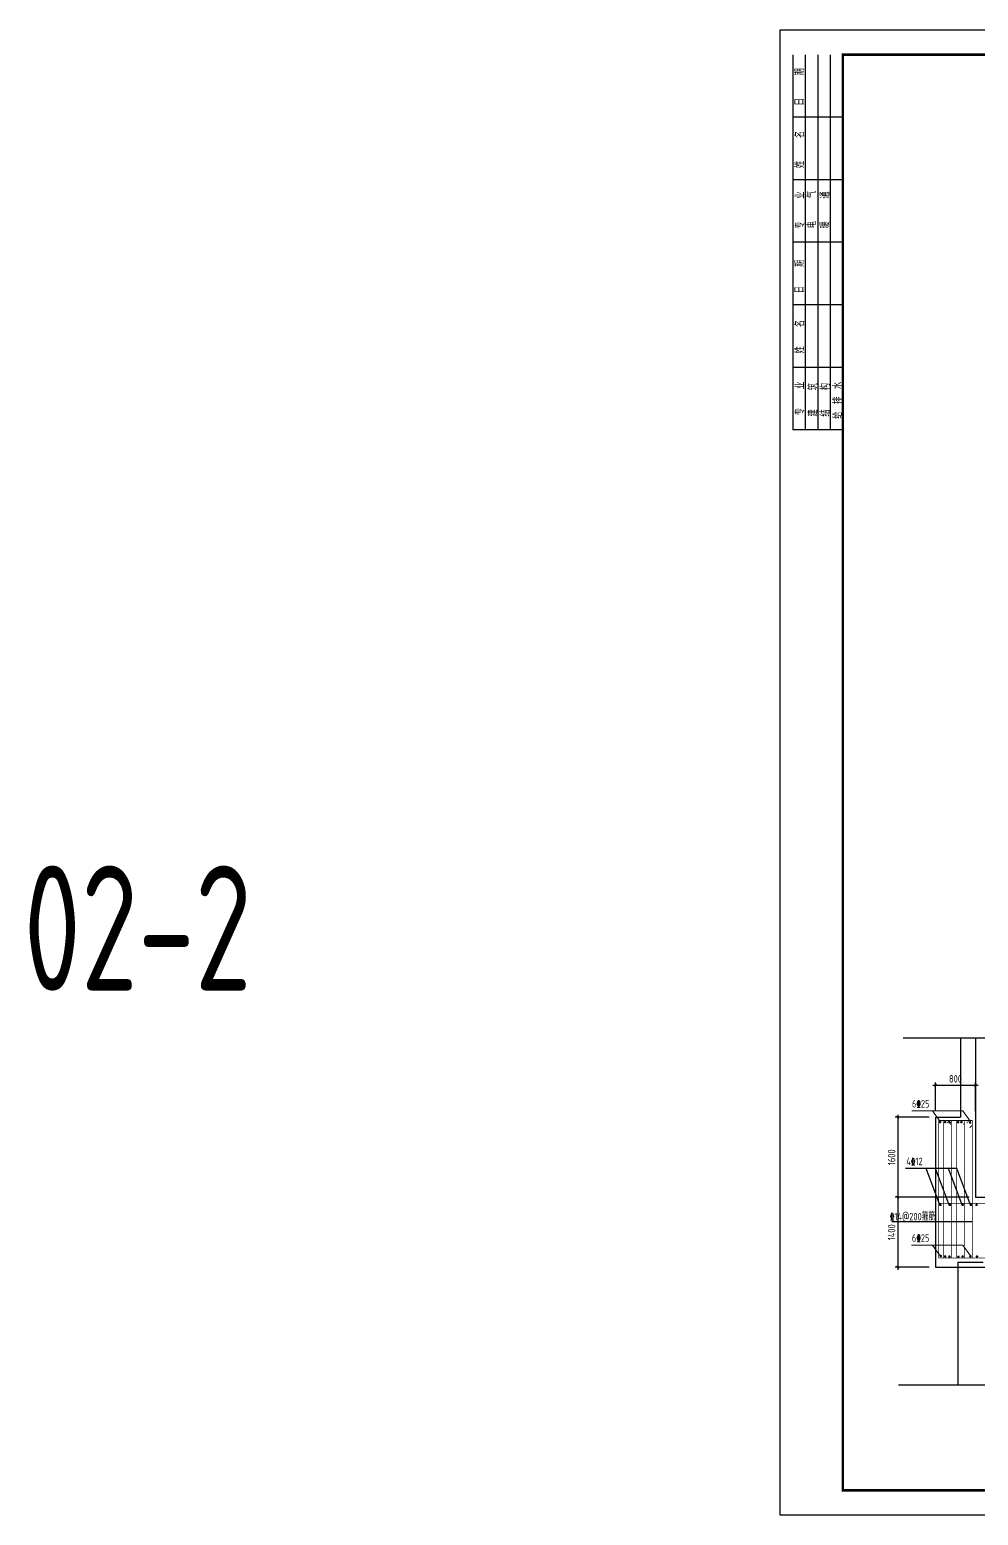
# Model space of a CAD drawing. Extents: x 627893 to 789462, y -407363 to 145317.
# Drawn here: x 627893 to 665824, y -4740 to 54660 of the extents above; entities that cross this region are included whole.
import ezdxf
from ezdxf.enums import TextEntityAlignment as Align

# ---------------------------------------------------------------- set-up
doc = ezdxf.new("R2010")
doc.units = 0
doc.header["$LTSCALE"] = 100
doc.layers.get('0').update_dxf_attribs({"linetype": 'CONTINUOUS'})
doc.layers.get('Defpoints').update_dxf_attribs({"linetype": 'CONTINUOUS'})
for name, color, linetype in [('DIM', 3, 'CONTINUOUS'), ('PUB_TITLE', 4, 'CONTINUOUS'), ('TEXT', 2, 'CONTINUOUS'), ('THIN', 7, 'CONTINUOUS')]:
    doc.layers.add(name, color=color, linetype=linetype)
doc.layers.add('REIN', color=6, linetype='CONTINUOUS', lineweight=18)
doc.styles.add('DX', font='tssdeng.shx', dxfattribs={"width": 0.7, "bigfont": 'tssdchn.shx'})
doc.styles.get("Standard").update_dxf_attribs({"font": 'tssdeng.shx', "width": 0.7, "bigfont": 'tssdchn.shx'})
doc.styles.add('TSSD_Dimension', font='Tssdeng.shx', dxfattribs={"width": 0.7, "bigfont": 'tssdchn.shx'})
doc.dimstyles.new('TSSD_50_100', dxfattribs={"dimtxt": 300, "dimasz": 100, "dimexe": 100, "dimexo": 250, "dimgap": 100, "dimtad": 1, "dimdec": 0, "dimlfac": 0.5, "dimzin": 0, "dimdsep": 46, "dimtxsty": 'TSSD_Dimension', "dimblk": 'ARCHTICK', "dimcen": 0, "dimdle": 100, "dimclrt": 7, "dimadec": 0, "dimazin": 0, "dimtfac": 1, "dimtdec": 0, "dimtix": 1, "dimtmove": 2, "dimatfit": 3, "dimfxl": 1, "dimtolj": 1, "dimtzin": 0, "dimarcsym": 0})

# ---------------------------------------------------------------- blocks, each defined once
blk = doc.blocks.new('_ArchTick')
at = {"color": 0, "linetype": 'ByBlock', "const_width": 0.4}
blk.add_lwpolyline([(-0.5, -0.5), (0.5, 0.5)], dxfattribs=at)
blk = doc.blocks.new('*D110')
at = {"layer": 'Defpoints', "color": 0}
for p in [(665713, 12461), (664113, 11175), (665713, 11175)]:
    blk.add_point(p, dxfattribs=at)
at = {"layer": 'DIM', "color": 0, "lineweight": -2}
for p, q in [((664113, 11425), (664113, 12561)), ((665713, 11425), (665713, 12561)), ((664013, 12461), (665813, 12461))]:
    blk.add_line(p, q, dxfattribs=at)
at = {"layer": 'DIM', "color": 0, "lineweight": -2, "xscale": 100, "yscale": 100, "zscale": 100, "rotation": 180}
blk.add_blockref('_ArchTick', (664113, 12461), dxfattribs=at)
at = {"layer": 'DIM', "color": 0, "lineweight": -2, "xscale": 100, "yscale": 100, "zscale": 100}
blk.add_blockref('_ArchTick', (665713, 12461), dxfattribs=at)
at = {"layer": 'DIM', "color": 7, "insert": (664913, 12711), "char_height": 300, "attachment_point": 5, "style": 'TSSD_Dimension'}
blk.add_mtext('\\A1;800', dxfattribs=at)
blk = doc.blocks.new('*D111')
at = {"layer": 'Defpoints', "color": 0}
for p in [(664113, 11175), (662607, 7975), (665713, 7975)]:
    blk.add_point(p, dxfattribs=at)
at = {"layer": 'DIM', "color": 0, "lineweight": -2}
for p, q in [((663863, 11175), (662507, 11175)), ((662607, 11275), (662607, 7875)), ((665463, 7975), (662507, 7975))]:
    blk.add_line(p, q, dxfattribs=at)
at = {"layer": 'DIM', "color": 0, "lineweight": -2, "xscale": 100, "yscale": 100, "zscale": 100}
for p, rotation in [((662607, 11175), 90), ((662607, 7975), 270)]:
    blk.add_blockref('_ArchTick', p, dxfattribs=dict(at, rotation=rotation))
at = {"layer": 'DIM', "color": 7, "insert": (662357, 9575), "char_height": 300, "attachment_point": 5, "rotation": 90, "style": 'TSSD_Dimension'}
blk.add_mtext('\\A1;1600', dxfattribs=at)
blk = doc.blocks.new('*D112')
at = {"layer": 'Defpoints', "color": 0}
for p in [(665713, 7975), (662607, 5175), (664113, 5175)]:
    blk.add_point(p, dxfattribs=at)
at = {"layer": 'DIM', "color": 0, "lineweight": -2}
for p, q in [((665463, 7975), (662507, 7975)), ((662607, 8075), (662607, 5075)), ((663863, 5175), (662507, 5175))]:
    blk.add_line(p, q, dxfattribs=at)
at = {"layer": 'DIM', "color": 0, "lineweight": -2, "xscale": 100, "yscale": 100, "zscale": 100}
for p, rotation in [((662607, 7975), 90), ((662607, 5175), 270)]:
    blk.add_blockref('_ArchTick', p, dxfattribs=dict(at, rotation=rotation))
at = {"layer": 'DIM', "color": 7, "insert": (662357, 6575), "char_height": 300, "attachment_point": 5, "rotation": 90, "style": 'TSSD_Dimension'}
blk.add_mtext('\\A1;1400', dxfattribs=at)

msp = doc.modelspace()

# ---------------------------------------------------------------- linework, layer by layer
msp.add_line((665012.9, 5375.2), (666012.9, 5375.2))
at = {"layer": 'PUB_TITLE'}
for p, q in [((658405.8, 53659.9), (658405.8, 38659.9)), ((658905.8, 53659.9), (658905.8, 38659.9)), ((659405.8, 53659.9), (659405.8, 38659.9)), ((659905.8, 53659.9), (659905.8, 38659.9)), ((660405.8, 51159.9), (658405.8, 51159.9)), ((660405.8, 48659.9), (658405.8, 48659.9)), ((660405.8, 46159.9), (658405.8, 46159.9)), ((660405.8, 43659.9), (658405.8, 43659.9)), ((660405.8, 41159.9), (658405.8, 41159.9)), ((660405.8, 38659.9), (658405.8, 38659.9))]:
    msp.add_line(p, q, dxfattribs=at)
msp.add_lwpolyline([(657905.8, -4740.1), (657905.8, 54659.9), (742005.8, 54659.9), (742005.8, -4740.1)], close=True, dxfattribs=at)
at = {"layer": 'PUB_TITLE', "const_width": 100}
msp.add_lwpolyline([(660405.8, -3740.1), (741005.8, -3740.1), (741005.8, 53659.9), (660405.8, 53659.9)], close=True, dxfattribs=at)
at = {"layer": 'REIN'}
for p, q in [((665211.3, 11432.6), (663160.5, 11432.6)), ((664298.1, 11006.4), (663999.7, 11432.6)), ((665509.7, 11006.4), (665211.3, 11432.6)), ((665209.4, 6064.4), (663158.6, 6064.4)), ((664296.2, 5638.2), (663997.8, 6064.4)), ((665507.8, 5638.2), (665209.4, 6064.4))]:
    msp.add_line(p, q, dxfattribs=at)
at = {"layer": 'REIN', "const_width": 30}
for points in [[(665359.6, 10941.3), (665463.5, 11045.2), (665588.6, 11045.2), (665588.6, 5544.6), (664242.9, 5544.6), (664242.9, 11045.2), (665588.6, 11045.2), (665588.6, 10861.5), (665479.7, 10752.5)], [(664577.2, 10941.3), (664647.1, 11045.2), (664750, 11045.2), (664750, 5544.6), (664440.6, 5544.6), (664440.6, 11045.2), (664750, 11045.2), (664750, 10930.7), (664698.1, 10878.7)], [(665094.5, 10941.3), (665164.4, 11045.2), (665267.3, 11045.2), (665267.3, 5544.6), (664957.9, 5544.6), (664957.9, 11045.2), (665267.3, 11045.2), (665267.3, 10930.7), (665215.4, 10878.7)], [(680900.8, 7735.7), (664248.7, 7735.7)], [(680900.8, 5544.6), (664248.7, 5544.6)]]:
    msp.add_lwpolyline(points, dxfattribs=at)
at = {"layer": 'REIN', "const_width": 50}
for points in [[(664273.1, 10981.4, 1), (664323.1, 10981.4, 1)], [(664470.1, 10979.9, 1), (664520.1, 10979.9, 1)], [(664655.8, 10970.1, 1), (664705.8, 10970.1, 1)], [(664991.6, 10978.4, 1), (665041.6, 10978.4, 1)], [(665130, 10982.8, 1), (665180, 10982.8, 1)], [(665470.4, 10964.5, 1), (665520.4, 10964.5, 1)], [(664333.7, 7670.7, 1), (664283.7, 7670.7, 1)], [(664720.6, 7670.7, 1), (664670.6, 7670.7, 1)], [(665224.1, 7670.7, 1), (665174.1, 7670.7, 1)], [(665560.5, 7670.7, 1), (665510.5, 7670.7, 1)], [(665780.2, 7670.7, 1), (665730.2, 7670.7, 1)], [(664298.4, 5625.2, 1), (664348.4, 5625.2, 1)], [(664476.4, 5610.4, 1), (664526.4, 5610.4, 1)], [(664644.9, 5600.4, 1), (664694.9, 5600.4, 1)], [(665004.5, 5595.3, 1), (665054.5, 5595.3, 1)], [(665172.5, 5607.1, 1), (665222.5, 5607.1, 1)], [(665482.8, 5613.2, 1), (665532.8, 5613.2, 1)], [(665798, 5609.6, 1), (665748, 5609.6, 1)]]:
    msp.add_lwpolyline(points, format="xyb", close=True, dxfattribs=at)
at = {"layer": 'THIN'}
for p, q in [((665112.9, 14348.8), (665112.9, 11175.2)), ((665712.9, 14348.8), (665712.9, 7975.2)), ((664112.9, 11175.2), (665112.9, 11175.2)), ((664112.9, 11175.2), (664112.9, 5175.2)), ((664962.8, 9128.5), (662912.1, 9128.5)), ((664297, 7630.7), (663734.3, 9128.5)), ((664675.6, 7630.7), (664112.9, 9128.5)), ((665197.5, 7630.7), (664634.9, 9128.5)), ((665525.5, 7630.7), (664962.8, 9128.5)), ((665712.9, 7975.2), (670112.9, 7975.2)), ((662363.9, 7009.6), (665588.6, 7009.6)), ((665012.9, 5375.2), (665012.9, 469.7)), ((664112.9, 5175.2), (681112.9, 5175.2))]:
    msp.add_line(p, q, dxfattribs=at)
for points in [[(662824.9, 14348.8), (671777.6, 14348.8), (671917.6, 14788.8), (672157.6, 13908.8), (672297.6, 14348.8), (681250.3, 14348.8)], [(662630.7, 469.7), (672334.5, 469.7), (672474.5, 909.7), (672714.5, 29.7), (672854.5, 469.7), (682558.4, 469.7)]]:
    msp.add_lwpolyline(points, dxfattribs=at)

# ---------------------------------------------------------------- texts
at = {"layer": 'PUB_TITLE', "style": 'DX', "width": 0.7}
for s, p in [('日      期', (658653.2, 52376.2, 2200)), ('姓      名 ', (658658.3, 49947.4)), ('专      业', (658668, 47446.4)), ('电      气', (659138.2, 47472.5, 2200)), ('暖      通', (659671.5, 47449.8, 2200)), ('日     期', (658653.2, 44791, 2200)), ('姓     名', (658658.3, 42385.8)), ('专     业', (658668, 39915.3)), ('建     筑', (659188.4, 39862.1, 2200)), ('结     构', (659679.5, 39862.1, 2200)), ('给  排  水', (660176.4, 39842, 2200))]:
    msp.add_text(s, height=320, rotation=90, dxfattribs=at).set_placement(p, align=Align.MIDDLE)
at = {"layer": 'TEXT', "text_generation_flag": 6, "width": 0.7}
msp.add_text('02-2', height=5000, rotation=180, dxfattribs=at).set_placement((627654.5, 16239))
at = {"layer": 'THIN', "width": 0.7}
for s, p in [('6%%13225', (663521.9, 11713)), ('4%%13212', (663273.4, 9408.9)), ('%%13214@200箍筋', (663199.6, 7203.6)), ('6%%13225', (663520, 6344.8))]:
    msp.add_text(s, height=300, dxfattribs=at).set_placement(p, align=Align.MIDDLE_CENTER)

# ---------------------------------------------------------------- dimensions: what is measured, and where the dimension line sits
at = {"layer": 'DIM'}
dim = msp.add_linear_dim(base=(665712.9, 12460.6), p1=(664112.9, 11175.2), p2=(665712.9, 11175.2), dimstyle='TSSD_50_100', dxfattribs=at)
dim.commit()
dim.dimension.update_dxf_attribs({"geometry": '*D110', "text_midpoint": (664912.9, 12710.6)})
for base, p1, p2, picture, middle in [((662606.8, 7975.2), (664112.9, 11175.2), (665712.9, 7975.2), '*D111', (662356.8, 9575.2)), ((662606.8, 5175.2), (665712.9, 7975.2), (664112.9, 5175.2), '*D112', (662356.8, 6575.2))]:
    dim = msp.add_linear_dim(base=base, p1=p1, p2=p2, angle=90, dimstyle='TSSD_50_100', dxfattribs=at)
    dim.commit()
    dim.dimension.update_dxf_attribs({"geometry": picture, "text_midpoint": middle})

doc.saveas('drawing.dxf')
